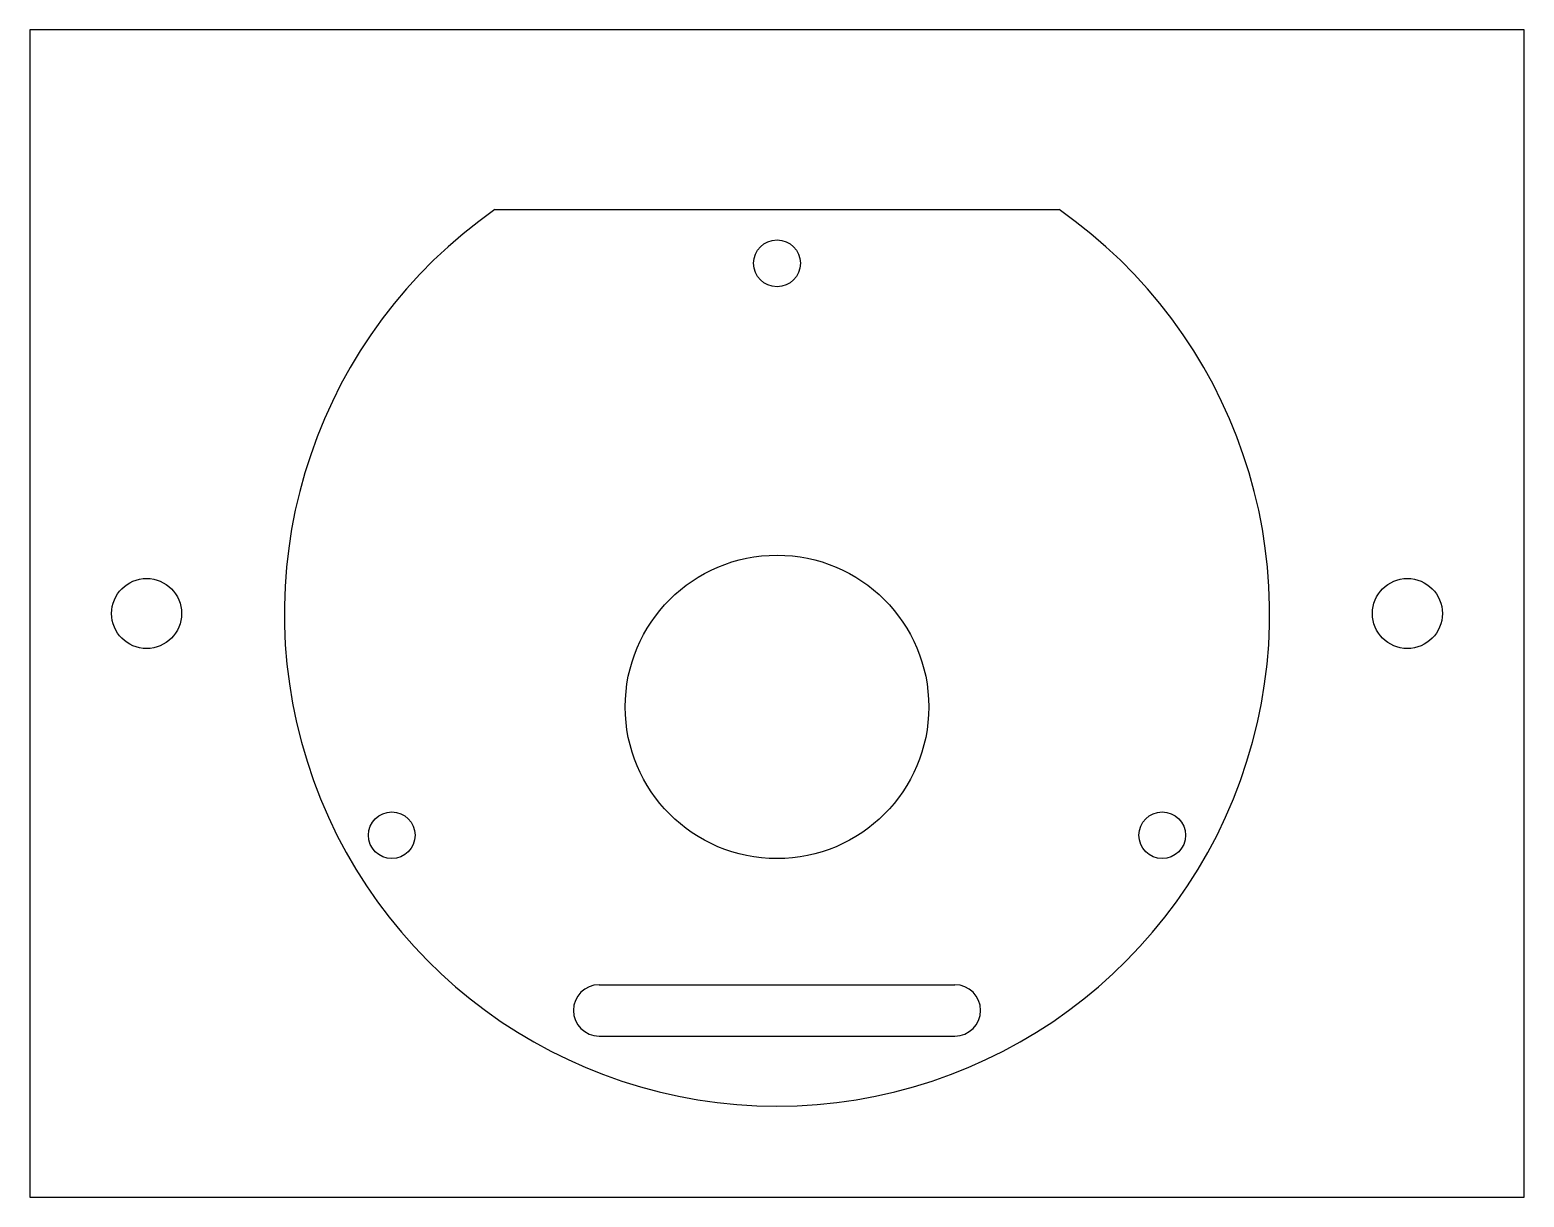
# Model space of a CAD drawing. Header units: millimetres. Extents: x -32 to 32, y -25 to 25.
import ezdxf

# ---------------------------------------------------------------- set-up
doc = ezdxf.new("R2010")
doc.units = ezdxf.units.MM
doc.layers.add('CARRIER_LINER_64p00x50p00_TOOLING_HOLES_D3p00_AT_X27p00', color=5, linetype='Continuous')
doc.layers.add('PCB_SHEET_0p20_FR4_BUILD_PLAIN_OPENING', color=1, linetype='Continuous')

msp = doc.modelspace()

# ---------------------------------------------------------------- linework, layer by layer
at = {"layer": 'CARRIER_LINER_64p00x50p00_TOOLING_HOLES_D3p00_AT_X27p00'}
msp.add_lwpolyline([(-32, -25), (32, -25), (32, 25), (-32, 25), (-32, -25)], dxfattribs=at)
for centre in [(-27, 0), (27, 0)]:
    msp.add_circle(centre, 1.5, dxfattribs=at)
at = {"layer": 'PCB_SHEET_0p20_FR4_BUILD_PLAIN_OPENING'}
for p, q in [((-12.08, 17.3), (12.08, 17.3)), ((-7.62, -15.9), (7.62, -15.9)), ((-7.62, -18.1), (7.62, -18.1))]:
    msp.add_line(p, q, dxfattribs=at)
for centre, radius in [((0, 15), 1), ((0, -4), 6.5), ((-16.5, -9.5), 1), ((16.5, -9.5), 1)]:
    msp.add_circle(centre, radius, dxfattribs=at)
for centre, radius, start, end in [((0, 0), 21.1, 124.92469, 55.07531), ((-7.62, -17), 1.1, 90, -90), ((7.62, -17), 1.1, -90, 90)]:
    msp.add_arc(centre, radius, start, end, dxfattribs=at)

doc.saveas('drawing.dxf')
